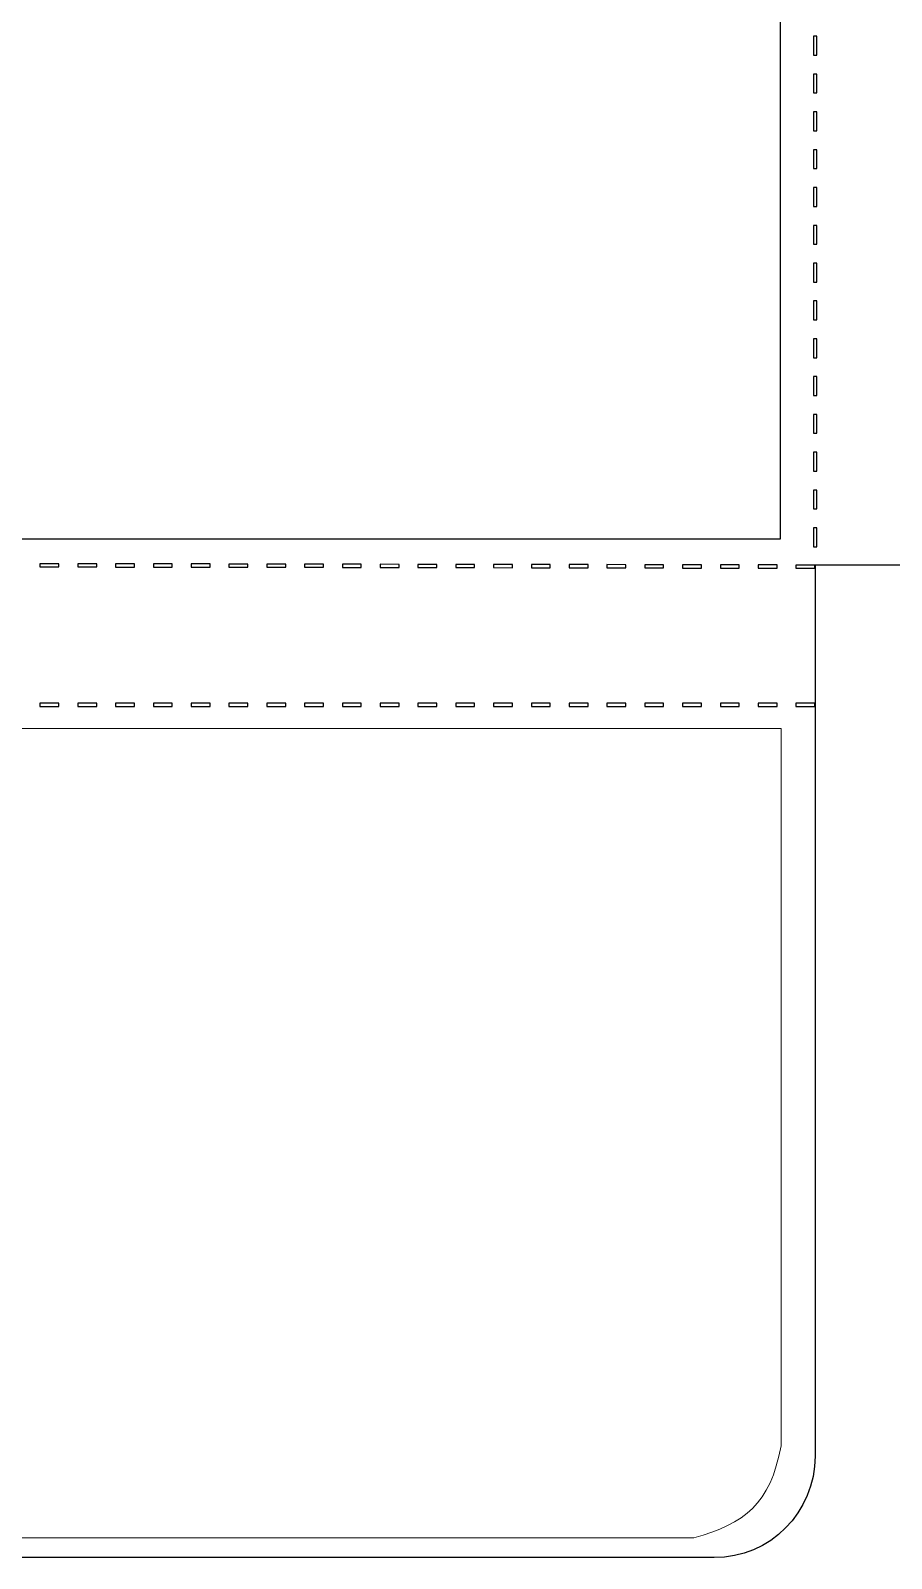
# Model space of a CAD drawing. Header units: centimetres. Extents: x -13.6 to 13.6, y -12.1 to 12.1.
# Drawn here: x -6.83 to 0, y -12.1 to 0.03 of the extents above; entities that cross this region are included whole.
import ezdxf

# ---------------------------------------------------------------- set-up
doc = ezdxf.new("R2010")
doc.units = ezdxf.units.CM
doc.header["$MEASUREMENT"] = 0
doc.layers.add('Layer 1', color=7, linetype='Continuous')

msp = doc.modelspace()

# ---------------------------------------------------------------- linework, layer by layer
at = {"layer": 'Layer 1', "color": 197, "lineweight": 25}
for points, knots in [([(-12.41837, 12.09866), (-12.41837, 12.09866), (-12.41837, 12.09788), (-12.41837, 12.09788), (-12.41837, 12.09788), (-12.41837, 12.09788), (-13.56783, 12.09788), (-13.56783, 12.09788), (-13.56783, 12.09788), (-13.56783, 12.09788), (-13.56783, -4.21654), (-13.56783, -4.21654), (-13.56783, -4.21654), (-13.56783, -4.21654), (-12.46056, -4.21654), (-12.46056, -4.21654), (-12.46056, -4.21654), (-12.46056, -4.21654), (-12.46056, -4.19466), (-12.46056, -4.19466), (-12.46056, -4.19466), (-12.46056, -4.19466), (-12.31053, -4.19544), (-12.31053, -4.19544), (-12.31053, -4.19544), (-12.31053, -4.19544), (-12.31053, -4.22045), (-12.31053, -4.22045), (-12.31053, -4.22045), (-12.31053, -4.22045), (-12.41993, -4.21967), (-12.41993, -4.21967), (-12.41993, -4.21967), (-12.41993, -4.21967), (-12.41993, -5.31287), (-12.41993, -5.31287), (-12.41993, -5.31287), (-12.41993, -5.31287), (-12.31053, -5.31287), (-12.31053, -5.31287), (-12.31053, -5.31287), (-12.31053, -5.31287), (-12.31053, -5.33788), (-12.31053, -5.33788), (-12.31053, -5.33788), (-12.31053, -5.33788), (-12.44806, -5.33788), (-12.44806, -5.33788), (-12.44806, -5.33788), (-12.44806, -5.33788), (-12.44806, -5.4254), (-12.44806, -5.4254), (-12.44806, -5.4254), (-12.44806, -5.4254), (-12.47307, -5.4254), (-12.47307, -5.4254), (-12.47307, -5.4254), (-12.47307, -5.4254), (-12.47307, -5.32538), (-12.47307, -5.32538), (-12.47307, -5.32538), (-12.47307, -5.32538), (-13.49594, -5.32538), (-13.49594, -5.32538), (-13.49594, -5.32538), (-13.49594, -5.32538), (-13.49594, -12.0987), (-13.49594, -12.0987), (-13.49594, -12.0987), (-13.49594, -12.0987), (-12.36289, -12.0987), (-12.36289, -12.0987), (-12.36289, -12.0987), (-12.36289, -12.0987), (-12.36289, -12.09401), (-12.36289, -12.09401), (-12.36289, -12.09401), (-12.36289, -12.09401), (-10.93524, -12.09401), (-10.93524, -12.09401), (-10.93524, -12.09401), (-10.93524, -12.09401), (-10.93524, -12.09245), (-10.93524, -12.09245), (-10.93524, -12.09245), (-10.93524, -12.09245), (-1.40664, -12.09245), (-1.40664, -12.09245), (-1.40664, -12.09245), (-0.96285, -12.09245), (-0.60569, -11.73259), (-0.60569, -11.28603), (-0.60569, -11.28603), (-0.60569, -11.28603), (-0.60569, -7.17265), (-0.60569, -7.17265), (-0.60569, -7.17265), (-0.60569, -7.17265), (-0.60413, -7.17265), (-0.60413, -7.17265), (-0.60413, -7.17265), (-0.60413, -7.17265), (-0.60413, -5.30663), (-0.60413, -5.30663), (-0.60413, -5.30663), (-0.60413, -5.30663), (-0.60569, -5.30663), (-0.60569, -5.30663), (-0.60569, -5.30663), (-0.60569, -5.30663), (-0.60569, -4.21734), (-0.60569, -4.21734), (-0.60569, -4.21734), (-0.60569, -4.21734), (-0.60335, -4.21734), (-0.60335, -4.21734), (-0.60335, -4.21734), (-0.60335, -4.21734), (-0.60335, -4.21578), (-0.60335, -4.21578), (-0.60335, -4.21578), (-0.60335, -4.21578), (-0.53615, -4.21578), (-0.53615, -4.21578), (-0.53615, -4.21578), (-0.53615, -4.21578), (0.53674, -4.21578), (0.53674, -4.21578), (0.53674, -4.21578), (0.53674, -4.21578), (0.60394, -4.21578), (0.60394, -4.21578), (0.60394, -4.21578), (0.60394, -4.21578), (0.60394, -4.21734), (0.60394, -4.21734), (0.60394, -4.21734), (0.60394, -4.21734), (0.60628, -4.21734), (0.60628, -4.21734), (0.60628, -4.21734), (0.60628, -4.21734), (0.60628, -5.30663), (0.60628, -5.30663), (0.60628, -5.30663), (0.60628, -5.30663), (0.60472, -5.30663), (0.60472, -5.30663), (0.60472, -5.30663), (0.60472, -5.30663), (0.60472, -7.17265), (0.60472, -7.17265), (0.60472, -7.17265), (0.60472, -7.17265), (0.60628, -7.17265), (0.60628, -7.17265), (0.60628, -7.17265), (0.60628, -7.17265), (0.60628, -11.28603), (0.60628, -11.28603), (0.60628, -11.28603), (0.60628, -11.73259), (0.96345, -12.09245), (1.40723, -12.09245), (1.40723, -12.09245), (1.40723, -12.09245), (10.93583, -12.09245), (10.93583, -12.09245), (10.93583, -12.09245), (10.93583, -12.09245), (10.93583, -12.09401), (10.93583, -12.09401), (10.93583, -12.09401), (10.93583, -12.09401), (12.36348, -12.09401), (12.36348, -12.09401), (12.36348, -12.09401), (12.36348, -12.09401), (12.36348, -12.0987), (12.36348, -12.0987), (12.36348, -12.0987), (12.36348, -12.0987), (13.49654, -12.0987), (13.49654, -12.0987), (13.49654, -12.0987), (13.49654, -12.0987), (13.49654, -5.32538), (13.49654, -5.32538), (13.49654, -5.32538), (13.49654, -5.32538), (12.47367, -5.32538), (12.47367, -5.32538), (12.47367, -5.32538), (12.47367, -5.32538), (12.47367, -5.4254), (12.47367, -5.4254), (12.47367, -5.4254), (12.47367, -5.4254), (12.44866, -5.4254), (12.44866, -5.4254), (12.44866, -5.4254), (12.44866, -5.4254), (12.44866, -5.33788), (12.44866, -5.33788), (12.44866, -5.33788), (12.44866, -5.33788), (12.31113, -5.33788), (12.31113, -5.33788), (12.31113, -5.33788), (12.31113, -5.33788), (12.31113, -5.31287), (12.31113, -5.31287), (12.31113, -5.31287), (12.31113, -5.31287), (12.42053, -5.31287), (12.42053, -5.31287), (12.42053, -5.31287), (12.42053, -5.31287), (12.42053, -4.21967), (12.42053, -4.21967), (12.42053, -4.21967), (12.42053, -4.21967), (12.31113, -4.22045), (12.31113, -4.22045), (12.31113, -4.22045), (12.31113, -4.22045), (12.31113, -4.19544), (12.31113, -4.19544), (12.31113, -4.19544), (12.31113, -4.19544), (12.46116, -4.19466), (12.46116, -4.19466), (12.46116, -4.19466), (12.46116, -4.19466), (12.46116, -4.21654), (12.46116, -4.21654), (12.46116, -4.21654), (12.46116, -4.21654), (13.56843, -4.21654), (13.56843, -4.21654), (13.56843, -4.21654), (13.56843, -4.21654), (13.56843, 12.09788), (13.56843, 12.09788), (13.56843, 12.09788), (13.56843, 12.09788), (12.41896, 12.09788), (12.41896, 12.09788), (12.41896, 12.09788), (12.41896, 12.09788), (12.41896, 12.09866), (12.41896, 12.09866), (12.41896, 12.09866), (12.41896, 12.09866), (0.60394, 12.09866), (0.60394, 12.09866), (0.60394, 12.09866), (0.60394, 12.09866), (0.60394, 12.0971), (0.60394, 12.0971), (0.60394, 12.0971), (0.60394, 12.0971), (0.53674, 12.0971), (0.53674, 12.0971), (0.53674, 12.0971), (0.53674, 12.0971), (-0.53615, 12.0971), (-0.53615, 12.0971), (-0.53615, 12.0971), (-0.53615, 12.0971), (-0.60335, 12.0971), (-0.60335, 12.0971), (-0.60335, 12.0971), (-0.60335, 12.0971), (-0.60335, 12.09866), (-0.60335, 12.09866), (-0.60335, 12.09866), (-0.60335, 12.09866), (-12.41837, 12.09866), (-12.41837, 12.09866)], [0, 0, 0, 0, 0.01408451, 0.01408451, 0.01408451, 0.01408451, 0.02816901, 0.02816901, 0.02816901, 0.02816901, 0.04225352, 0.04225352, 0.04225352, 0.04225352, 0.05633803, 0.05633803, 0.05633803, 0.05633803, 0.07042254, 0.07042254, 0.07042254, 0.07042254, 0.08450704, 0.08450704, 0.08450704, 0.08450704, 0.09859155, 0.09859155, 0.09859155, 0.09859155, 0.11267606, 0.11267606, 0.11267606, 0.11267606, 0.12676056, 0.12676056, 0.12676056, 0.12676056, 0.14084507, 0.14084507, 0.14084507, 0.14084507, 0.15492958, 0.15492958, 0.15492958, 0.15492958, 0.16901408, 0.16901408, 0.16901408, 0.16901408, 0.18309859, 0.18309859, 0.18309859, 0.18309859, 0.1971831, 0.1971831, 0.1971831, 0.1971831, 0.21126761, 0.21126761, 0.21126761, 0.21126761, 0.22535211, 0.22535211, 0.22535211, 0.22535211, 0.23943662, 0.23943662, 0.23943662, 0.23943662, 0.25352113, 0.25352113, 0.25352113, 0.25352113, 0.26760563, 0.26760563, 0.26760563, 0.26760563, 0.28169014, 0.28169014, 0.28169014, 0.28169014, 0.29577465, 0.29577465, 0.29577465, 0.29577465, 0.30985915, 0.30985915, 0.30985915, 0.30985915, 0.32394366, 0.32394366, 0.32394366, 0.32394366, 0.33802817, 0.33802817, 0.33802817, 0.33802817, 0.35211268, 0.35211268, 0.35211268, 0.35211268, 0.36619718, 0.36619718, 0.36619718, 0.36619718, 0.38028169, 0.38028169, 0.38028169, 0.38028169, 0.3943662, 0.3943662, 0.3943662, 0.3943662, 0.4084507, 0.4084507, 0.4084507, 0.4084507, 0.42253521, 0.42253521, 0.42253521, 0.42253521, 0.43661972, 0.43661972, 0.43661972, 0.43661972, 0.45070423, 0.45070423, 0.45070423, 0.45070423, 0.46478873, 0.46478873, 0.46478873, 0.46478873, 0.47887324, 0.47887324, 0.47887324, 0.47887324, 0.49295775, 0.49295775, 0.49295775, 0.49295775, 0.50704225, 0.50704225, 0.50704225, 0.50704225, 0.52112676, 0.52112676, 0.52112676, 0.52112676, 0.53521127, 0.53521127, 0.53521127, 0.53521127, 0.54929577, 0.54929577, 0.54929577, 0.54929577, 0.56338028, 0.56338028, 0.56338028, 0.56338028, 0.57746479, 0.57746479, 0.57746479, 0.57746479, 0.5915493, 0.5915493, 0.5915493, 0.5915493, 0.6056338, 0.6056338, 0.6056338, 0.6056338, 0.61971831, 0.61971831, 0.61971831, 0.61971831, 0.63380282, 0.63380282, 0.63380282, 0.63380282, 0.64788732, 0.64788732, 0.64788732, 0.64788732, 0.66197183, 0.66197183, 0.66197183, 0.66197183, 0.67605634, 0.67605634, 0.67605634, 0.67605634, 0.69014085, 0.69014085, 0.69014085, 0.69014085, 0.70422535, 0.70422535, 0.70422535, 0.70422535, 0.71830986, 0.71830986, 0.71830986, 0.71830986, 0.73239437, 0.73239437, 0.73239437, 0.73239437, 0.74647887, 0.74647887, 0.74647887, 0.74647887, 0.76056338, 0.76056338, 0.76056338, 0.76056338, 0.77464789, 0.77464789, 0.77464789, 0.77464789, 0.78873239, 0.78873239, 0.78873239, 0.78873239, 0.8028169, 0.8028169, 0.8028169, 0.8028169, 0.81690141, 0.81690141, 0.81690141, 0.81690141, 0.83098592, 0.83098592, 0.83098592, 0.83098592, 0.84507042, 0.84507042, 0.84507042, 0.84507042, 0.85915493, 0.85915493, 0.85915493, 0.85915493, 0.87323944, 0.87323944, 0.87323944, 0.87323944, 0.88732394, 0.88732394, 0.88732394, 0.88732394, 0.90140845, 0.90140845, 0.90140845, 0.90140845, 0.91549296, 0.91549296, 0.91549296, 0.91549296, 0.92957746, 0.92957746, 0.92957746, 0.92957746, 0.94366197, 0.94366197, 0.94366197, 0.94366197, 0.95774648, 0.95774648, 0.95774648, 0.95774648, 0.97183099, 0.97183099, 0.97183099, 0.97183099, 1, 1, 1, 1]), ([(-0.6182, -0.01955), (-0.6182, -0.01955), (-0.59319, -0.01955), (-0.59319, -0.01955), (-0.59319, -0.01955), (-0.59319, -0.01955), (-0.59319, -0.16958), (-0.59319, -0.16958), (-0.59319, -0.16958), (-0.59319, -0.16958), (-0.6182, -0.16958), (-0.6182, -0.16958), (-0.6182, -0.16958), (-0.6182, -0.16958), (-0.6182, -0.01955), (-0.6182, -0.01955)], [0, 0, 0, 0, 0.2, 0.2, 0.2, 0.2, 0.4, 0.4, 0.4, 0.4, 0.6, 0.6, 0.6, 0.6, 1, 1, 1, 1]), ([(-0.6182, -0.31961), (-0.6182, -0.31961), (-0.59319, -0.31961), (-0.59319, -0.31961), (-0.59319, -0.31961), (-0.59319, -0.31961), (-0.59319, -0.46964), (-0.59319, -0.46964), (-0.59319, -0.46964), (-0.59319, -0.46964), (-0.6182, -0.46964), (-0.6182, -0.46964), (-0.6182, -0.46964), (-0.6182, -0.46964), (-0.6182, -0.31961), (-0.6182, -0.31961)], [0, 0, 0, 0, 0.2, 0.2, 0.2, 0.2, 0.4, 0.4, 0.4, 0.4, 0.6, 0.6, 0.6, 0.6, 1, 1, 1, 1]), ([(-0.6182, -0.61968), (-0.6182, -0.61968), (-0.59319, -0.61968), (-0.59319, -0.61968), (-0.59319, -0.61968), (-0.59319, -0.61968), (-0.59319, -0.76971), (-0.59319, -0.76971), (-0.59319, -0.76971), (-0.59319, -0.76971), (-0.6182, -0.76971), (-0.6182, -0.76971), (-0.6182, -0.76971), (-0.6182, -0.76971), (-0.6182, -0.61968), (-0.6182, -0.61968)], [0, 0, 0, 0, 0.2, 0.2, 0.2, 0.2, 0.4, 0.4, 0.4, 0.4, 0.6, 0.6, 0.6, 0.6, 1, 1, 1, 1]), ([(-0.6182, -0.91974), (-0.6182, -0.91974), (-0.59319, -0.91974), (-0.59319, -0.91974), (-0.59319, -0.91974), (-0.59319, -0.91974), (-0.59319, -1.06977), (-0.59319, -1.06977), (-0.59319, -1.06977), (-0.59319, -1.06977), (-0.6182, -1.06977), (-0.6182, -1.06977), (-0.6182, -1.06977), (-0.6182, -1.06977), (-0.6182, -0.91974), (-0.6182, -0.91974)], [0, 0, 0, 0, 0.2, 0.2, 0.2, 0.2, 0.4, 0.4, 0.4, 0.4, 0.6, 0.6, 0.6, 0.6, 1, 1, 1, 1]), ([(-0.6182, -1.21981), (-0.6182, -1.21981), (-0.59319, -1.21981), (-0.59319, -1.21981), (-0.59319, -1.21981), (-0.59319, -1.21981), (-0.59319, -1.36984), (-0.59319, -1.36984), (-0.59319, -1.36984), (-0.59319, -1.36984), (-0.6182, -1.36984), (-0.6182, -1.36984), (-0.6182, -1.36984), (-0.6182, -1.36984), (-0.6182, -1.21981), (-0.6182, -1.21981)], [0, 0, 0, 0, 0.2, 0.2, 0.2, 0.2, 0.4, 0.4, 0.4, 0.4, 0.6, 0.6, 0.6, 0.6, 1, 1, 1, 1]), ([(-0.6182, -1.51987), (-0.6182, -1.51987), (-0.59319, -1.51987), (-0.59319, -1.51987), (-0.59319, -1.51987), (-0.59319, -1.51987), (-0.59319, -1.6699), (-0.59319, -1.6699), (-0.59319, -1.6699), (-0.59319, -1.6699), (-0.6182, -1.6699), (-0.6182, -1.6699), (-0.6182, -1.6699), (-0.6182, -1.6699), (-0.6182, -1.51987), (-0.6182, -1.51987)], [0, 0, 0, 0, 0.2, 0.2, 0.2, 0.2, 0.4, 0.4, 0.4, 0.4, 0.6, 0.6, 0.6, 0.6, 1, 1, 1, 1]), ([(-0.6182, -1.81993), (-0.6182, -1.81993), (-0.59319, -1.81993), (-0.59319, -1.81993), (-0.59319, -1.81993), (-0.59319, -1.81993), (-0.59319, -1.96996), (-0.59319, -1.96996), (-0.59319, -1.96996), (-0.59319, -1.96996), (-0.6182, -1.96996), (-0.6182, -1.96996), (-0.6182, -1.96996), (-0.6182, -1.96996), (-0.6182, -1.81993), (-0.6182, -1.81993)], [0, 0, 0, 0, 0.2, 0.2, 0.2, 0.2, 0.4, 0.4, 0.4, 0.4, 0.6, 0.6, 0.6, 0.6, 1, 1, 1, 1]), ([(-0.6182, -2.12), (-0.6182, -2.12), (-0.59319, -2.12), (-0.59319, -2.12), (-0.59319, -2.12), (-0.59319, -2.12), (-0.59319, -2.27003), (-0.59319, -2.27003), (-0.59319, -2.27003), (-0.59319, -2.27003), (-0.6182, -2.27003), (-0.6182, -2.27003), (-0.6182, -2.27003), (-0.6182, -2.27003), (-0.6182, -2.12), (-0.6182, -2.12)], [0, 0, 0, 0, 0.2, 0.2, 0.2, 0.2, 0.4, 0.4, 0.4, 0.4, 0.6, 0.6, 0.6, 0.6, 1, 1, 1, 1]), ([(-0.6182, -2.42006), (-0.6182, -2.42006), (-0.59319, -2.42006), (-0.59319, -2.42006), (-0.59319, -2.42006), (-0.59319, -2.42006), (-0.59319, -2.57009), (-0.59319, -2.57009), (-0.59319, -2.57009), (-0.59319, -2.57009), (-0.6182, -2.57009), (-0.6182, -2.57009), (-0.6182, -2.57009), (-0.6182, -2.57009), (-0.6182, -2.42006), (-0.6182, -2.42006)], [0, 0, 0, 0, 0.2, 0.2, 0.2, 0.2, 0.4, 0.4, 0.4, 0.4, 0.6, 0.6, 0.6, 0.6, 1, 1, 1, 1]), ([(-0.6182, -2.72013), (-0.6182, -2.72013), (-0.59319, -2.72013), (-0.59319, -2.72013), (-0.59319, -2.72013), (-0.59319, -2.72013), (-0.59319, -2.87016), (-0.59319, -2.87016), (-0.59319, -2.87016), (-0.59319, -2.87016), (-0.6182, -2.87016), (-0.6182, -2.87016), (-0.6182, -2.87016), (-0.6182, -2.87016), (-0.6182, -2.72013), (-0.6182, -2.72013)], [0, 0, 0, 0, 0.2, 0.2, 0.2, 0.2, 0.4, 0.4, 0.4, 0.4, 0.6, 0.6, 0.6, 0.6, 1, 1, 1, 1]), ([(-0.6182, -3.02019), (-0.6182, -3.02019), (-0.59319, -3.02019), (-0.59319, -3.02019), (-0.59319, -3.02019), (-0.59319, -3.02019), (-0.59319, -3.17022), (-0.59319, -3.17022), (-0.59319, -3.17022), (-0.59319, -3.17022), (-0.6182, -3.17022), (-0.6182, -3.17022), (-0.6182, -3.17022), (-0.6182, -3.17022), (-0.6182, -3.02019), (-0.6182, -3.02019)], [0, 0, 0, 0, 0.2, 0.2, 0.2, 0.2, 0.4, 0.4, 0.4, 0.4, 0.6, 0.6, 0.6, 0.6, 1, 1, 1, 1]), ([(-0.6182, -3.32025), (-0.6182, -3.32025), (-0.59319, -3.32025), (-0.59319, -3.32025), (-0.59319, -3.32025), (-0.59319, -3.32025), (-0.59319, -3.47028), (-0.59319, -3.47028), (-0.59319, -3.47028), (-0.59319, -3.47028), (-0.6182, -3.47028), (-0.6182, -3.47028), (-0.6182, -3.47028), (-0.6182, -3.47028), (-0.6182, -3.32025), (-0.6182, -3.32025)], [0, 0, 0, 0, 0.2, 0.2, 0.2, 0.2, 0.4, 0.4, 0.4, 0.4, 0.6, 0.6, 0.6, 0.6, 1, 1, 1, 1]), ([(-0.6182, -3.62032), (-0.6182, -3.62032), (-0.59319, -3.62032), (-0.59319, -3.62032), (-0.59319, -3.62032), (-0.59319, -3.62032), (-0.59319, -3.77035), (-0.59319, -3.77035), (-0.59319, -3.77035), (-0.59319, -3.77035), (-0.6182, -3.77035), (-0.6182, -3.77035), (-0.6182, -3.77035), (-0.6182, -3.77035), (-0.6182, -3.62032), (-0.6182, -3.62032)], [0, 0, 0, 0, 0.2, 0.2, 0.2, 0.2, 0.4, 0.4, 0.4, 0.4, 0.6, 0.6, 0.6, 0.6, 1, 1, 1, 1]), ([(-0.6182, -3.92038), (-0.6182, -3.92038), (-0.59319, -3.92038), (-0.59319, -3.92038), (-0.59319, -3.92038), (-0.59319, -3.92038), (-0.59319, -4.07041), (-0.59319, -4.07041), (-0.59319, -4.07041), (-0.59319, -4.07041), (-0.6182, -4.07041), (-0.6182, -4.07041), (-0.6182, -4.07041), (-0.6182, -4.07041), (-0.6182, -3.92038), (-0.6182, -3.92038)], [0, 0, 0, 0, 0.2, 0.2, 0.2, 0.2, 0.4, 0.4, 0.4, 0.4, 0.6, 0.6, 0.6, 0.6, 1, 1, 1, 1]), ([(-6.75935, -4.20481), (-6.75935, -4.20481), (-6.60932, -4.20559), (-6.60932, -4.20559), (-6.60932, -4.20559), (-6.60932, -4.20559), (-6.60932, -4.2306), (-6.60932, -4.2306), (-6.60932, -4.2306), (-6.60932, -4.2306), (-6.75935, -4.22982), (-6.75935, -4.22982), (-6.75935, -4.22982), (-6.75935, -4.22982), (-6.75935, -4.20481), (-6.75935, -4.20481)], [0, 0, 0, 0, 0.2, 0.2, 0.2, 0.2, 0.4, 0.4, 0.4, 0.4, 0.6, 0.6, 0.6, 0.6, 1, 1, 1, 1]), ([(-6.45929, -4.20559), (-6.45929, -4.20559), (-6.30926, -4.20559), (-6.30926, -4.20559), (-6.30926, -4.20559), (-6.30926, -4.20559), (-6.30926, -4.2306), (-6.30926, -4.2306), (-6.30926, -4.2306), (-6.30926, -4.2306), (-6.45929, -4.2306), (-6.45929, -4.2306), (-6.45929, -4.2306), (-6.45929, -4.2306), (-6.45929, -4.20559), (-6.45929, -4.20559)], [0, 0, 0, 0, 0.2, 0.2, 0.2, 0.2, 0.4, 0.4, 0.4, 0.4, 0.6, 0.6, 0.6, 0.6, 1, 1, 1, 1]), ([(-6.15922, -4.20637), (-6.15922, -4.20637), (-6.00919, -4.20637), (-6.00919, -4.20637), (-6.00919, -4.20637), (-6.00919, -4.20637), (-6.00919, -4.23138), (-6.00919, -4.23138), (-6.00919, -4.23138), (-6.00919, -4.23138), (-6.15922, -4.23138), (-6.15922, -4.23138), (-6.15922, -4.23138), (-6.15922, -4.23138), (-6.15922, -4.20637), (-6.15922, -4.20637)], [0, 0, 0, 0, 0.2, 0.2, 0.2, 0.2, 0.4, 0.4, 0.4, 0.4, 0.6, 0.6, 0.6, 0.6, 1, 1, 1, 1]), ([(-5.85916, -4.20637), (-5.85916, -4.20637), (-5.70913, -4.20715), (-5.70913, -4.20715), (-5.70913, -4.20715), (-5.70913, -4.20715), (-5.70913, -4.23216), (-5.70913, -4.23216), (-5.70913, -4.23216), (-5.70913, -4.23216), (-5.85916, -4.23138), (-5.85916, -4.23138), (-5.85916, -4.23138), (-5.85916, -4.23138), (-5.85916, -4.20637), (-5.85916, -4.20637)], [0, 0, 0, 0, 0.2, 0.2, 0.2, 0.2, 0.4, 0.4, 0.4, 0.4, 0.6, 0.6, 0.6, 0.6, 1, 1, 1, 1]), ([(-5.5591, -4.20715), (-5.5591, -4.20715), (-5.40907, -4.20715), (-5.40907, -4.20715), (-5.40907, -4.20715), (-5.40907, -4.20715), (-5.40907, -4.23216), (-5.40907, -4.23216), (-5.40907, -4.23216), (-5.40907, -4.23216), (-5.5591, -4.23216), (-5.5591, -4.23216), (-5.5591, -4.23216), (-5.5591, -4.23216), (-5.5591, -4.20715), (-5.5591, -4.20715)], [0, 0, 0, 0, 0.2, 0.2, 0.2, 0.2, 0.4, 0.4, 0.4, 0.4, 0.6, 0.6, 0.6, 0.6, 1, 1, 1, 1]), ([(-5.25903, -4.20793), (-5.25903, -4.20793), (-5.109, -4.20793), (-5.109, -4.20793), (-5.109, -4.20793), (-5.109, -4.20793), (-5.109, -4.23294), (-5.109, -4.23294), (-5.109, -4.23294), (-5.109, -4.23294), (-5.25903, -4.23294), (-5.25903, -4.23294), (-5.25903, -4.23294), (-5.25903, -4.23294), (-5.25903, -4.20793), (-5.25903, -4.20793)], [0, 0, 0, 0, 0.2, 0.2, 0.2, 0.2, 0.4, 0.4, 0.4, 0.4, 0.6, 0.6, 0.6, 0.6, 1, 1, 1, 1]), ([(-4.95897, -4.20793), (-4.95897, -4.20793), (-4.80894, -4.20871), (-4.80894, -4.20871), (-4.80894, -4.20871), (-4.80894, -4.20871), (-4.80894, -4.23372), (-4.80894, -4.23372), (-4.80894, -4.23372), (-4.80894, -4.23372), (-4.95897, -4.23294), (-4.95897, -4.23294), (-4.95897, -4.23294), (-4.95897, -4.23294), (-4.95897, -4.20793), (-4.95897, -4.20793)], [0, 0, 0, 0, 0.2, 0.2, 0.2, 0.2, 0.4, 0.4, 0.4, 0.4, 0.6, 0.6, 0.6, 0.6, 1, 1, 1, 1]), ([(-4.6589, -4.20871), (-4.6589, -4.20871), (-4.50887, -4.20871), (-4.50887, -4.20871), (-4.50887, -4.20871), (-4.50887, -4.20871), (-4.50887, -4.23372), (-4.50887, -4.23372), (-4.50887, -4.23372), (-4.50887, -4.23372), (-4.6589, -4.23372), (-4.6589, -4.23372), (-4.6589, -4.23372), (-4.6589, -4.23372), (-4.6589, -4.20871), (-4.6589, -4.20871)], [0, 0, 0, 0, 0.2, 0.2, 0.2, 0.2, 0.4, 0.4, 0.4, 0.4, 0.6, 0.6, 0.6, 0.6, 1, 1, 1, 1]), ([(-4.35884, -4.20949), (-4.35884, -4.20949), (-4.20881, -4.20949), (-4.20881, -4.20949), (-4.20881, -4.20949), (-4.20881, -4.20949), (-4.20881, -4.2345), (-4.20881, -4.2345), (-4.20881, -4.2345), (-4.20881, -4.2345), (-4.35884, -4.2345), (-4.35884, -4.2345), (-4.35884, -4.2345), (-4.35884, -4.2345), (-4.35884, -4.20949), (-4.35884, -4.20949)], [0, 0, 0, 0, 0.2, 0.2, 0.2, 0.2, 0.4, 0.4, 0.4, 0.4, 0.6, 0.6, 0.6, 0.6, 1, 1, 1, 1]), ([(-4.05878, -4.20949), (-4.05878, -4.20949), (-3.90875, -4.21027), (-3.90875, -4.21027), (-3.90875, -4.21027), (-3.90875, -4.21027), (-3.90875, -4.23528), (-3.90875, -4.23528), (-3.90875, -4.23528), (-3.90875, -4.23528), (-4.05878, -4.2345), (-4.05878, -4.2345), (-4.05878, -4.2345), (-4.05878, -4.2345), (-4.05878, -4.20949), (-4.05878, -4.20949)], [0, 0, 0, 0, 0.2, 0.2, 0.2, 0.2, 0.4, 0.4, 0.4, 0.4, 0.6, 0.6, 0.6, 0.6, 1, 1, 1, 1]), ([(-3.75871, -4.21027), (-3.75871, -4.21027), (-3.60868, -4.21027), (-3.60868, -4.21027), (-3.60868, -4.21027), (-3.60868, -4.21027), (-3.60868, -4.23528), (-3.60868, -4.23528), (-3.60868, -4.23528), (-3.60868, -4.23528), (-3.75871, -4.23528), (-3.75871, -4.23528), (-3.75871, -4.23528), (-3.75871, -4.23528), (-3.75871, -4.21027), (-3.75871, -4.21027)], [0, 0, 0, 0, 0.2, 0.2, 0.2, 0.2, 0.4, 0.4, 0.4, 0.4, 0.6, 0.6, 0.6, 0.6, 1, 1, 1, 1]), ([(-3.45865, -4.21105), (-3.45865, -4.21105), (-3.30862, -4.21105), (-3.30862, -4.21105), (-3.30862, -4.21105), (-3.30862, -4.21105), (-3.30862, -4.23606), (-3.30862, -4.23606), (-3.30862, -4.23606), (-3.30862, -4.23606), (-3.45865, -4.23606), (-3.45865, -4.23606), (-3.45865, -4.23606), (-3.45865, -4.23606), (-3.45865, -4.21105), (-3.45865, -4.21105)], [0, 0, 0, 0, 0.2, 0.2, 0.2, 0.2, 0.4, 0.4, 0.4, 0.4, 0.6, 0.6, 0.6, 0.6, 1, 1, 1, 1]), ([(-3.15858, -4.21105), (-3.15858, -4.21105), (-3.00855, -4.21183), (-3.00855, -4.21183), (-3.00855, -4.21183), (-3.00855, -4.21183), (-3.00855, -4.23684), (-3.00855, -4.23684), (-3.00855, -4.23684), (-3.00855, -4.23684), (-3.15858, -4.23606), (-3.15858, -4.23606), (-3.15858, -4.23606), (-3.15858, -4.23606), (-3.15858, -4.21105), (-3.15858, -4.21105)], [0, 0, 0, 0, 0.2, 0.2, 0.2, 0.2, 0.4, 0.4, 0.4, 0.4, 0.6, 0.6, 0.6, 0.6, 1, 1, 1, 1]), ([(-2.85852, -4.21183), (-2.85852, -4.21183), (-2.70849, -4.21183), (-2.70849, -4.21183), (-2.70849, -4.21183), (-2.70849, -4.21183), (-2.70849, -4.23684), (-2.70849, -4.23684), (-2.70849, -4.23684), (-2.70849, -4.23684), (-2.85852, -4.23684), (-2.85852, -4.23684), (-2.85852, -4.23684), (-2.85852, -4.23684), (-2.85852, -4.21183), (-2.85852, -4.21183)], [0, 0, 0, 0, 0.2, 0.2, 0.2, 0.2, 0.4, 0.4, 0.4, 0.4, 0.6, 0.6, 0.6, 0.6, 1, 1, 1, 1]), ([(-2.55846, -4.21261), (-2.55846, -4.21261), (-2.40843, -4.21261), (-2.40843, -4.21261), (-2.40843, -4.21261), (-2.40843, -4.21261), (-2.40843, -4.23762), (-2.40843, -4.23762), (-2.40843, -4.23762), (-2.40843, -4.23762), (-2.55846, -4.23762), (-2.55846, -4.23762), (-2.55846, -4.23762), (-2.55846, -4.23762), (-2.55846, -4.21261), (-2.55846, -4.21261)], [0, 0, 0, 0, 0.2, 0.2, 0.2, 0.2, 0.4, 0.4, 0.4, 0.4, 0.6, 0.6, 0.6, 0.6, 1, 1, 1, 1]), ([(-2.25839, -4.21261), (-2.25839, -4.21261), (-2.10836, -4.21339), (-2.10836, -4.21339), (-2.10836, -4.21339), (-2.10836, -4.21339), (-2.10836, -4.2384), (-2.10836, -4.2384), (-2.10836, -4.2384), (-2.10836, -4.2384), (-2.25839, -4.23762), (-2.25839, -4.23762), (-2.25839, -4.23762), (-2.25839, -4.23762), (-2.25839, -4.21261), (-2.25839, -4.21261)], [0, 0, 0, 0, 0.2, 0.2, 0.2, 0.2, 0.4, 0.4, 0.4, 0.4, 0.6, 0.6, 0.6, 0.6, 1, 1, 1, 1]), ([(-1.95833, -4.21339), (-1.95833, -4.21339), (-1.8083, -4.21339), (-1.8083, -4.21339), (-1.8083, -4.21339), (-1.8083, -4.21339), (-1.8083, -4.2384), (-1.8083, -4.2384), (-1.8083, -4.2384), (-1.8083, -4.2384), (-1.95833, -4.2384), (-1.95833, -4.2384), (-1.95833, -4.2384), (-1.95833, -4.2384), (-1.95833, -4.21339), (-1.95833, -4.21339)], [0, 0, 0, 0, 0.2, 0.2, 0.2, 0.2, 0.4, 0.4, 0.4, 0.4, 0.6, 0.6, 0.6, 0.6, 1, 1, 1, 1]), ([(-1.65826, -4.21417), (-1.65826, -4.21417), (-1.50823, -4.21417), (-1.50823, -4.21417), (-1.50823, -4.21417), (-1.50823, -4.21417), (-1.50823, -4.23918), (-1.50823, -4.23918), (-1.50823, -4.23918), (-1.50823, -4.23918), (-1.65826, -4.23918), (-1.65826, -4.23918), (-1.65826, -4.23918), (-1.65826, -4.23918), (-1.65826, -4.21417), (-1.65826, -4.21417)], [0, 0, 0, 0, 0.2, 0.2, 0.2, 0.2, 0.4, 0.4, 0.4, 0.4, 0.6, 0.6, 0.6, 0.6, 1, 1, 1, 1]), ([(-1.3582, -4.21417), (-1.3582, -4.21417), (-1.20817, -4.21495), (-1.20817, -4.21495), (-1.20817, -4.21495), (-1.20817, -4.21495), (-1.20817, -4.23996), (-1.20817, -4.23996), (-1.20817, -4.23996), (-1.20817, -4.23996), (-1.3582, -4.23918), (-1.3582, -4.23918), (-1.3582, -4.23918), (-1.3582, -4.23918), (-1.3582, -4.21417), (-1.3582, -4.21417)], [0, 0, 0, 0, 0.2, 0.2, 0.2, 0.2, 0.4, 0.4, 0.4, 0.4, 0.6, 0.6, 0.6, 0.6, 1, 1, 1, 1]), ([(-1.05814, -4.21495), (-1.05814, -4.21495), (-0.90811, -4.21495), (-0.90811, -4.21495), (-0.90811, -4.21495), (-0.90811, -4.21495), (-0.90811, -4.23996), (-0.90811, -4.23996), (-0.90811, -4.23996), (-0.90811, -4.23996), (-1.05814, -4.23996), (-1.05814, -4.23996), (-1.05814, -4.23996), (-1.05814, -4.23996), (-1.05814, -4.21495), (-1.05814, -4.21495)], [0, 0, 0, 0, 0.2, 0.2, 0.2, 0.2, 0.4, 0.4, 0.4, 0.4, 0.6, 0.6, 0.6, 0.6, 1, 1, 1, 1]), ([(-0.75807, -4.21573), (-0.75807, -4.21573), (-0.60804, -4.21573), (-0.60804, -4.21573), (-0.60804, -4.21573), (-0.60804, -4.21573), (-0.60804, -4.24074), (-0.60804, -4.24074), (-0.60804, -4.24074), (-0.60804, -4.24074), (-0.75807, -4.24074), (-0.75807, -4.24074), (-0.75807, -4.24074), (-0.75807, -4.24074), (-0.75807, -4.21573), (-0.75807, -4.21573)], [0, 0, 0, 0, 0.2, 0.2, 0.2, 0.2, 0.4, 0.4, 0.4, 0.4, 0.6, 0.6, 0.6, 0.6, 1, 1, 1, 1]), ([(-6.75935, -5.31284), (-6.75935, -5.31284), (-6.60932, -5.31284), (-6.60932, -5.31284), (-6.60932, -5.31284), (-6.60932, -5.31284), (-6.60932, -5.33785), (-6.60932, -5.33785), (-6.60932, -5.33785), (-6.60932, -5.33785), (-6.75935, -5.33785), (-6.75935, -5.33785), (-6.75935, -5.33785), (-6.75935, -5.33785), (-6.75935, -5.31284), (-6.75935, -5.31284)], [0, 0, 0, 0, 0.2, 0.2, 0.2, 0.2, 0.4, 0.4, 0.4, 0.4, 0.6, 0.6, 0.6, 0.6, 1, 1, 1, 1]), ([(-6.45929, -5.31284), (-6.45929, -5.31284), (-6.30926, -5.31284), (-6.30926, -5.31284), (-6.30926, -5.31284), (-6.30926, -5.31284), (-6.30926, -5.33785), (-6.30926, -5.33785), (-6.30926, -5.33785), (-6.30926, -5.33785), (-6.45929, -5.33785), (-6.45929, -5.33785), (-6.45929, -5.33785), (-6.45929, -5.33785), (-6.45929, -5.31284), (-6.45929, -5.31284)], [0, 0, 0, 0, 0.2, 0.2, 0.2, 0.2, 0.4, 0.4, 0.4, 0.4, 0.6, 0.6, 0.6, 0.6, 1, 1, 1, 1]), ([(-6.15922, -5.31284), (-6.15922, -5.31284), (-6.00919, -5.31284), (-6.00919, -5.31284), (-6.00919, -5.31284), (-6.00919, -5.31284), (-6.00919, -5.33785), (-6.00919, -5.33785), (-6.00919, -5.33785), (-6.00919, -5.33785), (-6.15922, -5.33785), (-6.15922, -5.33785), (-6.15922, -5.33785), (-6.15922, -5.33785), (-6.15922, -5.31284), (-6.15922, -5.31284)], [0, 0, 0, 0, 0.2, 0.2, 0.2, 0.2, 0.4, 0.4, 0.4, 0.4, 0.6, 0.6, 0.6, 0.6, 1, 1, 1, 1]), ([(-5.85916, -5.31284), (-5.85916, -5.31284), (-5.70913, -5.31284), (-5.70913, -5.31284), (-5.70913, -5.31284), (-5.70913, -5.31284), (-5.70913, -5.33785), (-5.70913, -5.33785), (-5.70913, -5.33785), (-5.70913, -5.33785), (-5.85916, -5.33785), (-5.85916, -5.33785), (-5.85916, -5.33785), (-5.85916, -5.33785), (-5.85916, -5.31284), (-5.85916, -5.31284)], [0, 0, 0, 0, 0.2, 0.2, 0.2, 0.2, 0.4, 0.4, 0.4, 0.4, 0.6, 0.6, 0.6, 0.6, 1, 1, 1, 1]), ([(-5.5591, -5.31284), (-5.5591, -5.31284), (-5.40907, -5.31284), (-5.40907, -5.31284), (-5.40907, -5.31284), (-5.40907, -5.31284), (-5.40907, -5.33785), (-5.40907, -5.33785), (-5.40907, -5.33785), (-5.40907, -5.33785), (-5.5591, -5.33785), (-5.5591, -5.33785), (-5.5591, -5.33785), (-5.5591, -5.33785), (-5.5591, -5.31284), (-5.5591, -5.31284)], [0, 0, 0, 0, 0.2, 0.2, 0.2, 0.2, 0.4, 0.4, 0.4, 0.4, 0.6, 0.6, 0.6, 0.6, 1, 1, 1, 1]), ([(-5.25903, -5.31284), (-5.25903, -5.31284), (-5.109, -5.31284), (-5.109, -5.31284), (-5.109, -5.31284), (-5.109, -5.31284), (-5.109, -5.33785), (-5.109, -5.33785), (-5.109, -5.33785), (-5.109, -5.33785), (-5.25903, -5.33785), (-5.25903, -5.33785), (-5.25903, -5.33785), (-5.25903, -5.33785), (-5.25903, -5.31284), (-5.25903, -5.31284)], [0, 0, 0, 0, 0.2, 0.2, 0.2, 0.2, 0.4, 0.4, 0.4, 0.4, 0.6, 0.6, 0.6, 0.6, 1, 1, 1, 1]), ([(-4.95897, -5.31284), (-4.95897, -5.31284), (-4.80894, -5.31284), (-4.80894, -5.31284), (-4.80894, -5.31284), (-4.80894, -5.31284), (-4.80894, -5.33785), (-4.80894, -5.33785), (-4.80894, -5.33785), (-4.80894, -5.33785), (-4.95897, -5.33785), (-4.95897, -5.33785), (-4.95897, -5.33785), (-4.95897, -5.33785), (-4.95897, -5.31284), (-4.95897, -5.31284)], [0, 0, 0, 0, 0.2, 0.2, 0.2, 0.2, 0.4, 0.4, 0.4, 0.4, 0.6, 0.6, 0.6, 0.6, 1, 1, 1, 1]), ([(-4.6589, -5.31284), (-4.6589, -5.31284), (-4.50887, -5.31284), (-4.50887, -5.31284), (-4.50887, -5.31284), (-4.50887, -5.31284), (-4.50887, -5.33785), (-4.50887, -5.33785), (-4.50887, -5.33785), (-4.50887, -5.33785), (-4.6589, -5.33785), (-4.6589, -5.33785), (-4.6589, -5.33785), (-4.6589, -5.33785), (-4.6589, -5.31284), (-4.6589, -5.31284)], [0, 0, 0, 0, 0.2, 0.2, 0.2, 0.2, 0.4, 0.4, 0.4, 0.4, 0.6, 0.6, 0.6, 0.6, 1, 1, 1, 1]), ([(-4.35884, -5.31284), (-4.35884, -5.31284), (-4.20881, -5.31284), (-4.20881, -5.31284), (-4.20881, -5.31284), (-4.20881, -5.31284), (-4.20881, -5.33785), (-4.20881, -5.33785), (-4.20881, -5.33785), (-4.20881, -5.33785), (-4.35884, -5.33785), (-4.35884, -5.33785), (-4.35884, -5.33785), (-4.35884, -5.33785), (-4.35884, -5.31284), (-4.35884, -5.31284)], [0, 0, 0, 0, 0.2, 0.2, 0.2, 0.2, 0.4, 0.4, 0.4, 0.4, 0.6, 0.6, 0.6, 0.6, 1, 1, 1, 1]), ([(-4.05878, -5.31284), (-4.05878, -5.31284), (-3.90875, -5.31284), (-3.90875, -5.31284), (-3.90875, -5.31284), (-3.90875, -5.31284), (-3.90875, -5.33785), (-3.90875, -5.33785), (-3.90875, -5.33785), (-3.90875, -5.33785), (-4.05878, -5.33785), (-4.05878, -5.33785), (-4.05878, -5.33785), (-4.05878, -5.33785), (-4.05878, -5.31284), (-4.05878, -5.31284)], [0, 0, 0, 0, 0.2, 0.2, 0.2, 0.2, 0.4, 0.4, 0.4, 0.4, 0.6, 0.6, 0.6, 0.6, 1, 1, 1, 1]), ([(-3.75871, -5.31284), (-3.75871, -5.31284), (-3.60868, -5.31284), (-3.60868, -5.31284), (-3.60868, -5.31284), (-3.60868, -5.31284), (-3.60868, -5.33785), (-3.60868, -5.33785), (-3.60868, -5.33785), (-3.60868, -5.33785), (-3.75871, -5.33785), (-3.75871, -5.33785), (-3.75871, -5.33785), (-3.75871, -5.33785), (-3.75871, -5.31284), (-3.75871, -5.31284)], [0, 0, 0, 0, 0.2, 0.2, 0.2, 0.2, 0.4, 0.4, 0.4, 0.4, 0.6, 0.6, 0.6, 0.6, 1, 1, 1, 1]), ([(-3.45865, -5.31284), (-3.45865, -5.31284), (-3.30862, -5.31284), (-3.30862, -5.31284), (-3.30862, -5.31284), (-3.30862, -5.31284), (-3.30862, -5.33785), (-3.30862, -5.33785), (-3.30862, -5.33785), (-3.30862, -5.33785), (-3.45865, -5.33785), (-3.45865, -5.33785), (-3.45865, -5.33785), (-3.45865, -5.33785), (-3.45865, -5.31284), (-3.45865, -5.31284)], [0, 0, 0, 0, 0.2, 0.2, 0.2, 0.2, 0.4, 0.4, 0.4, 0.4, 0.6, 0.6, 0.6, 0.6, 1, 1, 1, 1]), ([(-3.15858, -5.31284), (-3.15858, -5.31284), (-3.00855, -5.31284), (-3.00855, -5.31284), (-3.00855, -5.31284), (-3.00855, -5.31284), (-3.00855, -5.33785), (-3.00855, -5.33785), (-3.00855, -5.33785), (-3.00855, -5.33785), (-3.15858, -5.33785), (-3.15858, -5.33785), (-3.15858, -5.33785), (-3.15858, -5.33785), (-3.15858, -5.31284), (-3.15858, -5.31284)], [0, 0, 0, 0, 0.2, 0.2, 0.2, 0.2, 0.4, 0.4, 0.4, 0.4, 0.6, 0.6, 0.6, 0.6, 1, 1, 1, 1]), ([(-2.85852, -5.31284), (-2.85852, -5.31284), (-2.70849, -5.31284), (-2.70849, -5.31284), (-2.70849, -5.31284), (-2.70849, -5.31284), (-2.70849, -5.33785), (-2.70849, -5.33785), (-2.70849, -5.33785), (-2.70849, -5.33785), (-2.85852, -5.33785), (-2.85852, -5.33785), (-2.85852, -5.33785), (-2.85852, -5.33785), (-2.85852, -5.31284), (-2.85852, -5.31284)], [0, 0, 0, 0, 0.2, 0.2, 0.2, 0.2, 0.4, 0.4, 0.4, 0.4, 0.6, 0.6, 0.6, 0.6, 1, 1, 1, 1]), ([(-2.55846, -5.31284), (-2.55846, -5.31284), (-2.40843, -5.31284), (-2.40843, -5.31284), (-2.40843, -5.31284), (-2.40843, -5.31284), (-2.40843, -5.33785), (-2.40843, -5.33785), (-2.40843, -5.33785), (-2.40843, -5.33785), (-2.55846, -5.33785), (-2.55846, -5.33785), (-2.55846, -5.33785), (-2.55846, -5.33785), (-2.55846, -5.31284), (-2.55846, -5.31284)], [0, 0, 0, 0, 0.2, 0.2, 0.2, 0.2, 0.4, 0.4, 0.4, 0.4, 0.6, 0.6, 0.6, 0.6, 1, 1, 1, 1]), ([(-2.25839, -5.31284), (-2.25839, -5.31284), (-2.10836, -5.31284), (-2.10836, -5.31284), (-2.10836, -5.31284), (-2.10836, -5.31284), (-2.10836, -5.33785), (-2.10836, -5.33785), (-2.10836, -5.33785), (-2.10836, -5.33785), (-2.25839, -5.33785), (-2.25839, -5.33785), (-2.25839, -5.33785), (-2.25839, -5.33785), (-2.25839, -5.31284), (-2.25839, -5.31284)], [0, 0, 0, 0, 0.2, 0.2, 0.2, 0.2, 0.4, 0.4, 0.4, 0.4, 0.6, 0.6, 0.6, 0.6, 1, 1, 1, 1]), ([(-1.95833, -5.31284), (-1.95833, -5.31284), (-1.8083, -5.31284), (-1.8083, -5.31284), (-1.8083, -5.31284), (-1.8083, -5.31284), (-1.8083, -5.33785), (-1.8083, -5.33785), (-1.8083, -5.33785), (-1.8083, -5.33785), (-1.95833, -5.33785), (-1.95833, -5.33785), (-1.95833, -5.33785), (-1.95833, -5.33785), (-1.95833, -5.31284), (-1.95833, -5.31284)], [0, 0, 0, 0, 0.2, 0.2, 0.2, 0.2, 0.4, 0.4, 0.4, 0.4, 0.6, 0.6, 0.6, 0.6, 1, 1, 1, 1]), ([(-1.65826, -5.31284), (-1.65826, -5.31284), (-1.50823, -5.31284), (-1.50823, -5.31284), (-1.50823, -5.31284), (-1.50823, -5.31284), (-1.50823, -5.33785), (-1.50823, -5.33785), (-1.50823, -5.33785), (-1.50823, -5.33785), (-1.65826, -5.33785), (-1.65826, -5.33785), (-1.65826, -5.33785), (-1.65826, -5.33785), (-1.65826, -5.31284), (-1.65826, -5.31284)], [0, 0, 0, 0, 0.2, 0.2, 0.2, 0.2, 0.4, 0.4, 0.4, 0.4, 0.6, 0.6, 0.6, 0.6, 1, 1, 1, 1]), ([(-1.3582, -5.31284), (-1.3582, -5.31284), (-1.20817, -5.31284), (-1.20817, -5.31284), (-1.20817, -5.31284), (-1.20817, -5.31284), (-1.20817, -5.33785), (-1.20817, -5.33785), (-1.20817, -5.33785), (-1.20817, -5.33785), (-1.3582, -5.33785), (-1.3582, -5.33785), (-1.3582, -5.33785), (-1.3582, -5.33785), (-1.3582, -5.31284), (-1.3582, -5.31284)], [0, 0, 0, 0, 0.2, 0.2, 0.2, 0.2, 0.4, 0.4, 0.4, 0.4, 0.6, 0.6, 0.6, 0.6, 1, 1, 1, 1]), ([(-1.05814, -5.31284), (-1.05814, -5.31284), (-0.90811, -5.31284), (-0.90811, -5.31284), (-0.90811, -5.31284), (-0.90811, -5.31284), (-0.90811, -5.33785), (-0.90811, -5.33785), (-0.90811, -5.33785), (-0.90811, -5.33785), (-1.05814, -5.33785), (-1.05814, -5.33785), (-1.05814, -5.33785), (-1.05814, -5.33785), (-1.05814, -5.31284), (-1.05814, -5.31284)], [0, 0, 0, 0, 0.2, 0.2, 0.2, 0.2, 0.4, 0.4, 0.4, 0.4, 0.6, 0.6, 0.6, 0.6, 1, 1, 1, 1]), ([(-0.75807, -5.31284), (-0.75807, -5.31284), (-0.60804, -5.31284), (-0.60804, -5.31284), (-0.60804, -5.31284), (-0.60804, -5.31284), (-0.60804, -5.33785), (-0.60804, -5.33785), (-0.60804, -5.33785), (-0.60804, -5.33785), (-0.75807, -5.33785), (-0.75807, -5.33785), (-0.75807, -5.33785), (-0.75807, -5.33785), (-0.75807, -5.31284), (-0.75807, -5.31284)], [0, 0, 0, 0, 0.2, 0.2, 0.2, 0.2, 0.4, 0.4, 0.4, 0.4, 0.6, 0.6, 0.6, 0.6, 1, 1, 1, 1])]:
    msp.add_open_spline(points, degree=3, knots=knots, dxfattribs=at)
at = {"layer": 'Layer 1', "color": 9, "lineweight": 25}
msp.add_open_spline([(-12.2667, 11.88267), (-12.2667, 11.88267), (-0.87988, 11.88267), (-0.87988, 11.88267), (-0.87988, 11.88267), (-0.87988, 11.88267), (-0.87988, -4.00882), (-0.87988, -4.00882), (-0.87988, -4.00882), (-0.87988, -4.00882), (-12.2667, -4.00882), (-12.2667, -4.00882), (-12.2667, -4.00882), (-12.2667, -4.00882), (-12.2667, 11.88267), (-12.2667, 11.88267)], degree=3, knots=[0, 0, 0, 0, 0.2, 0.2, 0.2, 0.2, 0.4, 0.4, 0.4, 0.4, 0.6, 0.6, 0.6, 0.6, 1, 1, 1, 1], dxfattribs=at)
at = {"layer": 'Layer 1', "color": 9, "lineweight": 18}
msp.add_open_spline([(-0.87519, -5.51267), (-0.87519, -5.51267), (-12.262, -5.51267), (-12.262, -5.51267), (-12.262, -5.51267), (-12.262, -5.51267), (-12.262, -11.93624), (-12.262, -11.93624), (-12.262, -11.93624), (-12.262, -11.93624), (-1.56955, -11.93624), (-1.56955, -11.93624), (-1.56955, -11.93624), (-1.16112, -11.81878), (-0.96367, -11.67156), (-0.87519, -11.20406), (-0.87519, -11.20406), (-0.87519, -11.20406), (-0.87519, -5.51267), (-0.87519, -5.51267)], degree=3, knots=[0, 0, 0, 0, 0.16666667, 0.16666667, 0.16666667, 0.16666667, 0.33333333, 0.33333333, 0.33333333, 0.33333333, 0.5, 0.5, 0.5, 0.5, 0.66666667, 0.66666667, 0.66666667, 0.66666667, 1, 1, 1, 1], dxfattribs=at)

doc.saveas('drawing.dxf')
